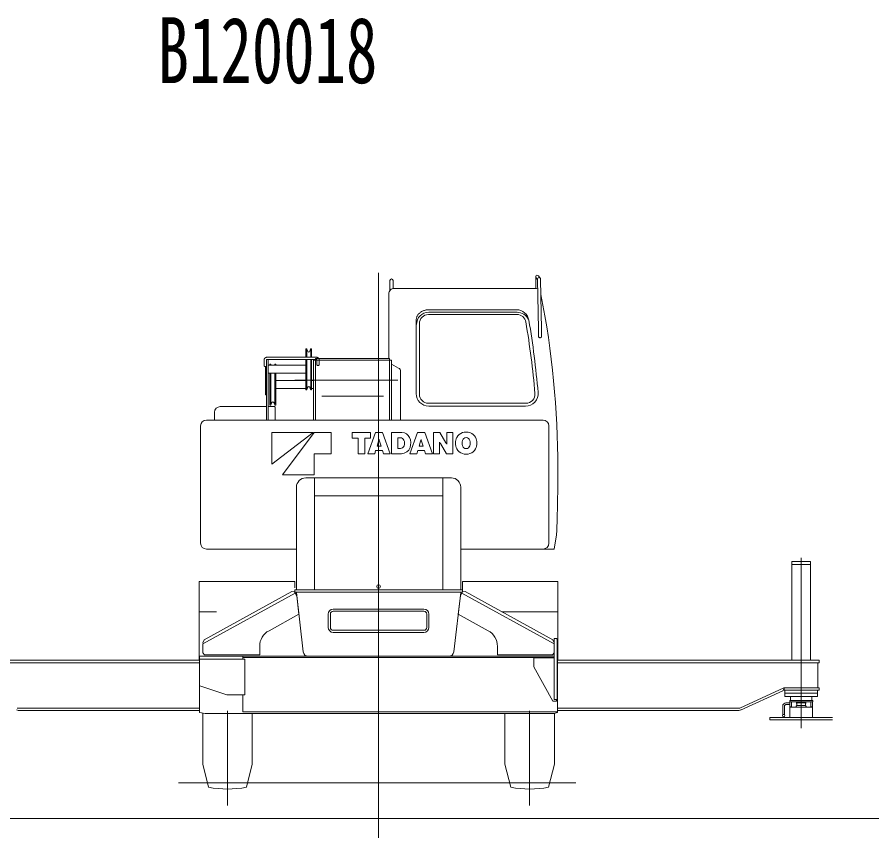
# Model space of a CAD drawing. Units: millimetres, scale not verified. Extents: x -25692 to 24490, y -16109 to 16085.
# Drawn here: x 3762 to 8552, y -15079 to -10515 of the extents above; entities that cross this region are included whole.
import ezdxf
from ezdxf.enums import TextEntityAlignment as Align

# ---------------------------------------------------------------- set-up
doc = ezdxf.new("R2010")
doc.units = ezdxf.units.MM
doc.header["$LTSCALE"] = 40
doc.header["$PDMODE"] = 32
doc.header["$PDSIZE"] = 20
doc.layers.add('0-0_0', color=7, linetype='Continuous', lineweight=18)
doc.styles.add('ＭＳ ゴシック', font='')
doc.styles.get('ＭＳ ゴシック').set_extended_font_data('MS Gothic')

msp = doc.modelspace()

# ---------------------------------------------------------------- linework, layer by layer
at = {"layer": '0-0_0', "color": 4}
for p, q in [((5770.93, -15078.56), (5770.93, -11937.06)), ((8068.33, -14091.36), (8068.33, -13542.36)), ((8068.33, -13542.36), (8173.33, -13542.36)), ((8120.83, -13522.36), (8120.83, -14469.56)), ((8173.33, -13542.36), (8173.33, -14091.36)), ((8068.33, -13559.36), (8173.33, -13559.36)), ((4793.93, -13999.66), (5307.73, -13717.56)), ((4802.03, -13976.96), (5289.43, -13709.36)), ((5289.43, -13709.36), (5303.83, -13710.56)), ((5316.13, -13732.96), (5303.83, -13710.56)), ((5316.13, -13732.96), (5328.03, -13835.46)), ((6225.63, -13732.96), (6213.73, -13835.46)), ((6225.63, -13732.96), (6237.93, -13710.56)), ((6747.93, -13999.66), (6234.13, -13717.56)), ((6252.33, -13709.36), (6237.93, -13710.56)), ((6739.73, -13976.96), (6252.33, -13709.36)), ((5161.73, -13926.76), (5328.03, -13835.46)), ((6380.03, -13926.76), (6213.73, -13835.46)), ((4802.03, -13976.96), (4794.63, -13994.76)), ((6739.83, -13976.96), (6747.13, -13994.76)), ((6747.93, -14310.36), (6747.93, -13970.36)), ((6747.93, -13970.36), (6760.93, -13970.36)), ((6763.93, -14310.36), (6763.93, -13973.36)), ((4793.93, -13999.66), (4793.93, -14050.46)), ((4794.63, -13994.76), (4796.53, -13998.26)), ((5109.83, -14060.46), (5109.83, -14014.36)), ((6431.93, -14060.46), (6431.93, -14014.36)), ((6747.13, -13994.76), (6745.23, -13998.26)), ((6747.93, -13999.66), (6747.93, -14050.46)), ((6747.93, -14069.36), (4775.93, -14069.36)), ((4803.93, -14060.46), (4793.93, -14050.46)), ((5109.83, -14060.46), (4803.93, -14060.46)), ((5015.93, -14069.36), (5015.93, -14084.36)), ((6747.93, -14076.36), (5015.93, -14076.36)), ((6431.93, -14060.46), (6737.93, -14060.46)), ((6634.93, -14128.36), (6634.93, -14078.36)), ((6747.93, -14078.36), (6634.93, -14078.36)), ((6737.93, -14060.46), (6747.93, -14050.46)), ((6763.93, -14069.36), (6765.93, -14069.36)), ((6765.93, -14076.36), (6763.93, -14076.36)), ((6765.93, -14382.36), (6765.93, -14069.36)), ((4775.93, -14105.36), (3320.93, -14105.36)), ((5027.93, -14084.36), (4777.93, -14084.36)), ((5027.93, -14084.36), (5027.93, -14284.36)), ((6765.93, -14091.36), (8220.83, -14091.36)), ((6765.93, -14105.36), (8220.83, -14105.36)), ((8173.33, -14091.36), (8220.83, -14091.36)), ((8173.33, -14105.36), (8220.83, -14105.36)), ((8212.83, -14105.36), (8212.83, -14244.36)), ((8220.83, -14091.36), (8220.83, -14105.36)), ((7780.03, -14356.96), (8024.63, -14244.96)), ((7784.23, -14368.26), (8018.73, -14260.86)), ((8018.73, -14260.86), (8025.83, -14247.66)), ((8024.63, -14244.96), (8025.83, -14247.66)), ((8025.83, -14244.36), (8220.83, -14244.36)), ((8025.83, -14244.36), (8025.83, -14258.36)), ((8025.83, -14258.36), (8220.83, -14258.36)), ((8030.83, -14258.36), (8210.83, -14258.36)), ((8030.83, -14258.36), (8030.83, -14292.36)), ((8030.83, -14274.36), (8210.83, -14274.36)), ((8210.83, -14258.36), (8210.83, -14292.36)), ((8220.83, -14244.36), (8220.83, -14258.36)), ((5015.93, -14284.36), (5015.93, -14377.36)), ((6763.93, -14310.36), (6747.93, -14310.36)), ((6759.93, -14318.36), (6759.93, -14310.36)), ((8030.83, -14292.36), (8210.83, -14292.36)), ((8057.33, -14322.36), (8057.33, -14350.36)), ((8060.83, -14314.36), (8060.83, -14292.36)), ((8066.33, -14322.36), (8066.33, -14348.86)), ((8094.63, -14322.36), (8094.63, -14330.26)), ((8147.13, -14322.36), (8147.13, -14330.26)), ((8175.33, -14322.36), (8175.33, -14348.86)), ((8180.83, -14292.36), (8180.83, -14314.36)), ((8184.33, -14322.36), (8184.33, -14350.36)), ((4775.93, -14370.36), (3767.53, -14370.36)), ((4775.93, -14358.36), (3768.43, -14358.36)), ((6765.93, -14358.36), (7773.33, -14358.36)), ((6765.93, -14370.36), (7774.23, -14370.36)), ((8018.33, -14346.86), (8018.33, -14392.86)), ((8027.33, -14346.86), (8027.33, -14392.86)), ((8057.33, -14328.86), (8036.33, -14328.86)), ((8057.33, -14337.86), (8036.33, -14337.86)), ((8064.83, -14350.36), (8057.33, -14350.36)), ((8066.33, -14348.96), (8064.83, -14350.46)), ((8094.63, -14328.36), (8147.13, -14328.36)), ((8096.83, -14342.06), (8096.83, -14335.36)), ((8096.83, -14342.96), (8144.83, -14342.96)), ((8144.83, -14335.36), (8144.83, -14342.06)), ((8176.83, -14350.46), (8175.33, -14348.86)), ((8184.33, -14350.36), (8176.83, -14350.36)), ((8183.33, -14351.86), (8183.33, -14409.86)), ((4805.93, -14387.36), (6745.93, -14387.36)), ((5015.93, -14377.36), (6765.93, -14377.36)), ((6765.93, -14382.36), (6745.93, -14387.36)), ((7945.83, -14409.86), (8295.83, -14409.86)), ((7945.83, -14421.86), (7945.83, -14409.86)), ((8027.33, -14392.86), (8018.33, -14392.86)), ((7945.83, -14421.86), (8295.83, -14421.86))]:
    msp.add_line(p, q, dxfattribs=at)
at = {"layer": '0-0_0'}
for p, q in [((6644.53, -11958.56), (6644.53, -12022.96)), ((6646.53, -11963.96), (6654.93, -11974.46)), ((6660.43, -12252.06), (6654.83, -11971.46)), ((6660.03, -11953.16), (6670.23, -11965.96)), ((6677.73, -12251.66), (6672.13, -11971.26)), ((5834.23, -11978.96), (5834.23, -12034.46)), ((5851.53, -11978.96), (5851.53, -12022.96)), ((5857.53, -12022.96), (6644.53, -12022.96)), ((5827.93, -12413.86), (5827.93, -12052.86)), ((6049.93, -12141.86), (6537.63, -12141.86)), ((6049.93, -12155.86), (6541.63, -12155.86)), ((5979.93, -12200.26), (5979.93, -12607.86)), ((6047.93, -12168.36), (6540.73, -12168.36)), ((5997.93, -12218.26), (5997.93, -12611.86)), ((6660.33, -12251.86), (6660.33, -12290.16)), ((6677.63, -12251.86), (6677.63, -12290.16)), ((5366.93, -12358.86), (5366.93, -12404.66)), ((5369.73, -12358.86), (5366.93, -12358.86)), ((5396.13, -12358.86), (5398.93, -12358.86)), ((5398.93, -12358.86), (5398.93, -12404.66)), ((5157.83, -12404.66), (5417.93, -12404.66)), ((5371.83, -12363.36), (5371.83, -12404.66)), ((5376.73, -12372.66), (5372.53, -12360.86)), ((5389.03, -12372.66), (5393.23, -12360.86)), ((5394.03, -12363.36), (5394.03, -12404.66)), ((5134.93, -12419.46), (5134.93, -12452.36)), ((5147.93, -12419.36), (5147.93, -12755.56)), ((5156.93, -12417.66), (5156.93, -12755.56)), ((5156.93, -12450.36), (5366.93, -12450.36)), ((5157.93, -12417.66), (5417.93, -12417.66)), ((5169.73, -12443.86), (5166.93, -12443.86)), ((5166.93, -12443.86), (5166.93, -12450.36)), ((5174.13, -12450.46), (5172.53, -12445.86)), ((5191.63, -12450.36), (5193.23, -12445.86)), ((5196.13, -12443.86), (5198.93, -12443.86)), ((5198.93, -12443.86), (5198.93, -12450.36)), ((5366.93, -12417.66), (5366.93, -12586.86)), ((5371.83, -12417.66), (5371.83, -12582.76)), ((5394.03, -12417.66), (5394.03, -12582.76)), ((5398.93, -12586.86), (5398.93, -12417.66)), ((5408.93, -12422.86), (5408.93, -12755.56)), ((5420.93, -12422.86), (5408.93, -12422.86)), ((5830.93, -12413.86), (5420.93, -12413.86)), ((5420.93, -12413.86), (5420.93, -12755.56)), ((5842.93, -12422.86), (5420.93, -12422.86)), ((5427.93, -12419.36), (5427.93, -12446.56)), ((5440.93, -12419.36), (5440.93, -12446.56)), ((5830.93, -12413.86), (5830.93, -12755.56)), ((5842.93, -12422.86), (5842.93, -12755.56)), ((5842.93, -12444.76), (5882.43, -12466.16)), ((5141.93, -12458.06), (5141.93, -12530.26)), ((5156.93, -12495.36), (5366.93, -12495.36)), ((5166.93, -12495.36), (5166.93, -12671.86)), ((5171.83, -12495.36), (5171.83, -12664.46)), ((5194.03, -12495.36), (5194.03, -12664.46)), ((5198.93, -12495.36), (5198.93, -12671.86)), ((5892.93, -12755.56), (5892.93, -12483.76)), ((5141.93, -12530.26), (5141.93, -12615.26)), ((5198.93, -12535.36), (5366.93, -12535.36)), ((5877.33, -12532.86), (5304.93, -12532.86)), ((5398.93, -12535.36), (5408.93, -12535.36)), ((5198.93, -12580.36), (5366.93, -12580.36)), ((5369.73, -12586.86), (5366.93, -12586.86)), ((5376.83, -12573.16), (5372.53, -12584.96)), ((5389.03, -12573.16), (5393.23, -12584.96)), ((5396.13, -12586.86), (5398.93, -12586.86)), ((5398.93, -12580.36), (5408.93, -12580.36)), ((5141.93, -12615.26), (5147.93, -12615.26)), ((5798.73, -12622.86), (5454.63, -12622.86)), ((5147.93, -12680.26), (4890.53, -12680.26)), ((5192.33, -12680.26), (5156.93, -12680.26)), ((5169.73, -12671.86), (5166.93, -12671.86)), ((5176.83, -12658.16), (5172.53, -12669.96)), ((5189.03, -12658.16), (5193.23, -12669.96)), ((5195.93, -12683.86), (5195.93, -12755.26)), ((5196.13, -12671.86), (5198.93, -12671.86)), ((6047.93, -12661.86), (6590.43, -12661.86)), ((6049.93, -12677.86), (6588.13, -12677.86)), ((4858.93, -12711.86), (4858.93, -12755.26)), ((4781.13, -12787.86), (4781.13, -13440.86)), ((6685.43, -12755.56), (4813.43, -12755.56)), ((6717.73, -12787.86), (6717.73, -13440.86)), ((5177.2, -12824.88), (5406.52, -12824.88)), ((5236, -13060.08), (5412.4, -12824.88)), ((5412.4, -12824.88), (5506.48, -12824.88)), ((5506.48, -12824.88), (5506.48, -12942.48)), ((5624.08, -12824.88), (5726.9, -12824.88)), ((5753.51, -12824.88), (5710.95, -12942.48)), ((5726.9, -12824.88), (5726.9, -12856.8)), ((5753.51, -12824.88), (5793.69, -12824.88)), ((5793.69, -12824.88), (5836.25, -12942.48)), ((5842.46, -12824.88), (5901.21, -12824.88)), ((5842.46, -12824.88), (5842.46, -12942.48)), ((5944.69, -12942.48), (5987.24, -12824.88)), ((5987.24, -12824.88), (6027.41, -12824.88)), ((6027.41, -12824.88), (6069.98, -12942.48)), ((6076.17, -12824.88), (6111.06, -12824.88)), ((6076.17, -12824.88), (6076.17, -12942.48)), ((6111.06, -12824.88), (6145.7, -12881.25)), ((6150.64, -12824.88), (6150.64, -12881.03)), ((6150.64, -12824.88), (6184.34, -12824.88)), ((6184.34, -12824.88), (6184.34, -12942.48)), ((5656.89, -12856.8), (5656.89, -12942.48)), ((5694.12, -12856.8), (5726.9, -12856.8)), ((5694.12, -12856.8), (5694.12, -12942.48)), ((5771.1, -12872.02), (5762.29, -12900.53)), ((5773.2, -12862.7), (5774.02, -12862.7)), ((5776.1, -12872.02), (5784.87, -12900.53)), ((5877.31, -12853.84), (5892.64, -12853.84)), ((6004.83, -12872.02), (5996.05, -12900.53)), ((6006.93, -12862.7), (6007.72, -12862.7)), ((6009.84, -12872.02), (6018.63, -12900.53)), ((6109.33, -12877.48), (6110, -12877.48)), ((6109.88, -12886.34), (6109.88, -12942.48)), ((6114.82, -12886.13), (6149.47, -12942.48)), ((5754.65, -12925.35), (5749.36, -12942.48)), ((5754.65, -12925.35), (5792.55, -12925.35)), ((5762.29, -12900.53), (5784.87, -12900.53)), ((5792.55, -12925.35), (5797.81, -12942.48)), ((5988.37, -12925.35), (5983.11, -12942.48)), ((5988.37, -12925.35), (6026.29, -12925.35)), ((5996.05, -12900.53), (6018.63, -12900.53)), ((6026.29, -12925.35), (6031.56, -12942.48)), ((6150.52, -12889.9), (6151.18, -12889.9)), ((5412.4, -12942.48), (5412.4, -13060.08)), ((5412.4, -12942.48), (5506.48, -12942.48)), ((5656.89, -12942.48), (5694.12, -12942.48)), ((5710.95, -12942.48), (5749.36, -12942.48)), ((5797.81, -12942.48), (5836.25, -12942.48)), ((5842.46, -12942.48), (5898.39, -12942.48)), ((5944.69, -12942.48), (5983.11, -12942.48)), ((6031.56, -12942.48), (6069.98, -12942.48)), ((6076.17, -12942.48), (6109.88, -12942.48)), ((6149.47, -12942.48), (6184.34, -12942.48)), ((5236, -13060.08), (5412.4, -13060.08)), ((5365.83, -13077.16), (6175.93, -13077.16)), ((5414.33, -13077.16), (5414.33, -13700.36)), ((6127.53, -13077.16), (6127.53, -13700.36)), ((5314.33, -13128.76), (5314.33, -13700.36)), ((6227.53, -13128.76), (6227.53, -13700.36)), ((5414.33, -13177.16), (6127.53, -13177.16)), ((6747.83, -13473.16), (6761.03, -13392.96)), ((5314.33, -13473.16), (4813.43, -13473.16)), ((6227.53, -13473.16), (6747.83, -13473.16)), ((4773.93, -13653.36), (5304.93, -13653.36)), ((4773.93, -14092.36), (4773.93, -13653.36)), ((5304.93, -13687.66), (5304.93, -13653.36)), ((5304.93, -13700.36), (5304.93, -13712.36)), ((6236.93, -13700.36), (5304.93, -13700.36)), ((6767.93, -13653.36), (6236.93, -13653.36)), ((6236.93, -13703.46), (6236.93, -13653.36)), ((6236.93, -13700.36), (6236.93, -13712.36)), ((6767.93, -14092.36), (6767.93, -13653.36)), ((6236.93, -13712.36), (5304.93, -13712.36)), ((5313.93, -13713.76), (5325.93, -13712.36)), ((5352.33, -14044.66), (5313.93, -13713.76)), ((6189.43, -14044.66), (6227.83, -13713.76)), ((6215.93, -13712.36), (6227.83, -13713.76)), ((4773.93, -13821.86), (4869.73, -13821.86)), ((5490.93, -13834.36), (5490.93, -13908.36)), ((5502.93, -13834.36), (5502.93, -13908.36)), ((5518.93, -13806.36), (6022.93, -13806.36)), ((5518.93, -13818.36), (6022.93, -13818.36)), ((6038.93, -13834.36), (6038.93, -13908.36)), ((6050.93, -13834.36), (6050.93, -13908.36)), ((6767.93, -13821.86), (6457.23, -13821.86)), ((5518.93, -13924.36), (6022.93, -13924.36)), ((5518.93, -13936.36), (6022.93, -13936.36)), ((5338.63, -14069.36), (6203.13, -14069.36)), ((5380.13, -14069.36), (6174.93, -14069.36)), ((4792.93, -14668.56), (4792.93, -14387.36)), ((4930.93, -14372.46), (4930.93, -14898.46)), ((5068.93, -14387.36), (5068.93, -14668.76)), ((6472.93, -14387.36), (6472.93, -14668.76)), ((6610.93, -14372.46), (6610.93, -14898.46)), ((6748.93, -14668.56), (6748.93, -14387.36)), ((4792.93, -14668.66), (4826.03, -14797.86)), ((5035.83, -14797.86), (5068.93, -14668.66)), ((6505.93, -14797.86), (6472.83, -14668.66)), ((6748.83, -14668.66), (6715.73, -14797.86)), ((4659.13, -14772.36), (6868.13, -14772.36)), ((2984.27, -14971.86), (8552.25, -14971.86))]:
    msp.add_line(p, q, dxfattribs=at)
for points in [[(6049.93, -12141.86), (6046.43, -12141.96), (6042.93, -12142.16), (6039.53, -12142.56), (6036.03, -12143.06), (6032.63, -12143.66), (6029.23, -12144.46), (6025.83, -12145.46), (6022.53, -12146.56), (6019.33, -12147.76), (6016.13, -12149.16), (6012.93, -12150.66), (6009.93, -12152.36), (6006.93, -12154.16), (6004.03, -12156.16), (6001.33, -12158.26), (5998.63, -12160.46), (5996.13, -12162.86), (5993.73, -12165.46), (5991.53, -12168.06), (5989.43, -12170.86), (5987.53, -12173.86), (5985.83, -12176.86), (5984.23, -12179.96), (5982.93, -12183.26), (5981.93, -12186.56), (5981.03, -12189.86), (5980.43, -12193.36), (5980.03, -12196.76), (5979.93, -12200.26)], [(6660.33, -12290.16), (6660.43, -12291.06), (6660.63, -12291.86), (6660.93, -12292.66), (6661.33, -12293.46), (6661.73, -12294.16), (6662.33, -12294.86), (6662.93, -12295.46), (6663.63, -12295.96), (6664.43, -12296.36), (6665.23, -12296.76), (6666.03, -12297.06), (6666.83, -12297.26), (6667.73, -12297.46), (6668.63, -12297.56), (6669.43, -12297.56), (6670.33, -12297.46), (6671.13, -12297.36), (6672.03, -12297.06), (6672.83, -12296.76), (6673.63, -12296.46), (6674.33, -12295.96), (6675.03, -12295.46), (6675.73, -12294.86), (6676.23, -12294.16), (6676.73, -12293.46), (6677.13, -12292.66), (6677.43, -12291.86), (6677.63, -12291.06), (6677.63, -12290.16)], [(5157.93, -12404.66), (5156.83, -12404.76), (5155.83, -12404.76), (5154.83, -12404.86), (5153.73, -12404.96), (5152.73, -12405.06), (5151.73, -12405.26), (5150.73, -12405.46), (5149.73, -12405.66), (5148.73, -12405.96), (5147.73, -12406.26), (5146.73, -12406.56), (5145.73, -12406.96), (5144.83, -12407.36), (5143.83, -12407.76), (5142.93, -12408.26), (5142.03, -12408.76), (5141.23, -12409.26), (5140.33, -12409.86), (5139.53, -12410.56), (5138.73, -12411.26), (5138.03, -12411.96), (5137.33, -12412.76), (5136.73, -12413.56), (5136.23, -12414.46), (5135.73, -12415.36), (5135.43, -12416.36), (5135.13, -12417.36), (5134.93, -12418.36), (5134.93, -12419.36)], [(5440.93, -12419.36), (5440.83, -12418.36), (5440.63, -12417.36), (5440.43, -12416.36), (5440.03, -12415.36), (5439.53, -12414.46), (5439.03, -12413.56), (5438.43, -12412.76), (5437.73, -12411.96), (5437.03, -12411.26), (5436.23, -12410.56), (5435.43, -12409.86), (5434.63, -12409.26), (5433.73, -12408.76), (5432.83, -12408.26), (5431.93, -12407.76), (5430.93, -12407.36), (5430.03, -12406.96), (5429.03, -12406.56), (5428.03, -12406.26), (5427.13, -12405.96), (5426.13, -12405.66), (5425.03, -12405.46), (5424.03, -12405.26), (5423.03, -12405.06), (5422.03, -12404.96), (5421.03, -12404.86), (5419.93, -12404.76), (5418.93, -12404.76), (5417.93, -12404.66)], [(5134.93, -12452.36), (5134.93, -12453.06), (5135.03, -12453.76), (5135.23, -12454.36), (5135.53, -12454.96), (5135.93, -12455.46), (5136.33, -12455.96), (5136.83, -12456.46), (5137.33, -12456.86), (5137.93, -12457.16), (5138.53, -12457.46), (5139.13, -12457.66), (5139.73, -12457.86), (5140.43, -12457.96), (5141.03, -12458.06), (5141.73, -12458.06), (5142.33, -12457.96), (5143.03, -12457.86), (5143.63, -12457.66), (5144.23, -12457.46), (5144.83, -12457.16), (5145.43, -12456.86), (5145.93, -12456.46), (5146.43, -12455.96), (5146.83, -12455.46), (5147.23, -12454.96), (5147.53, -12454.36), (5147.73, -12453.76), (5147.83, -12453.06), (5147.93, -12452.36)], [(5157.93, -12417.66), (5157.53, -12417.76), (5157.13, -12417.76), (5156.83, -12417.76), (5156.43, -12417.76), (5156.13, -12417.76), (5155.73, -12417.76), (5155.43, -12417.76), (5155.03, -12417.76), (5154.63, -12417.76), (5154.33, -12417.86), (5153.93, -12417.86), (5153.63, -12417.86), (5153.23, -12417.86), (5152.93, -12417.96), (5152.53, -12417.96), (5152.13, -12418.06), (5151.83, -12418.06), (5151.43, -12418.06), (5151.13, -12418.16), (5150.73, -12418.26), (5150.43, -12418.26), (5150.03, -12418.36), (5149.73, -12418.46), (5149.33, -12418.56), (5149.03, -12418.66), (5148.63, -12418.76), (5148.33, -12418.86), (5148.03, -12419.06), (5147.93, -12419.36)], [(5427.93, -12419.36), (5427.73, -12419.06), (5427.43, -12418.86), (5427.13, -12418.76), (5426.73, -12418.66), (5426.43, -12418.56), (5426.13, -12418.46), (5425.73, -12418.36), (5425.43, -12418.26), (5425.03, -12418.26), (5424.63, -12418.16), (5424.33, -12418.06), (5423.93, -12418.06), (5423.63, -12418.06), (5423.23, -12417.96), (5422.93, -12417.96), (5422.53, -12417.86), (5422.23, -12417.86), (5421.83, -12417.86), (5421.43, -12417.86), (5421.13, -12417.76), (5420.73, -12417.76), (5420.43, -12417.76), (5420.03, -12417.76), (5419.73, -12417.76), (5419.33, -12417.76), (5418.93, -12417.76), (5418.63, -12417.76), (5418.23, -12417.76), (5417.93, -12417.66)], [(5427.93, -12446.56), (5427.93, -12447.16), (5428.03, -12447.86), (5428.23, -12448.46), (5428.53, -12449.06), (5428.93, -12449.56), (5429.33, -12450.16), (5429.83, -12450.56), (5430.33, -12450.96), (5430.93, -12451.36), (5431.53, -12451.56), (5432.13, -12451.86), (5432.73, -12452.06), (5433.43, -12452.16), (5434.03, -12452.16), (5434.73, -12452.16), (5435.33, -12452.16), (5436.03, -12452.06), (5436.63, -12451.86), (5437.23, -12451.56), (5437.83, -12451.36), (5438.43, -12450.96), (5438.93, -12450.56), (5439.43, -12450.16), (5439.83, -12449.56), (5440.23, -12449.06), (5440.53, -12448.46), (5440.73, -12447.86), (5440.83, -12447.16), (5440.93, -12446.56)], [(5177.2, -12824.88), (5177.2, -13001.28), (5406.52, -12824.88)], [(5624.08, -12824.88), (5624.08, -12856.8), (5656.89, -12856.8)], [(5877.31, -12853.84), (5877.31, -12912.95), (5892.48, -12912.95)]]:
    msp.add_lwpolyline(points, dxfattribs=at)
at = {"layer": '0-0_0', "color": 4}
for points in [[(4775.93, -14069.36), (4775.93, -14381.36), (4805.93, -14387.36)], [(4775.93, -14091.36), (3320.93, -14091.36), (3320.93, -14105.36)], [(6759.93, -14318.36), (6739.93, -14318.36), (6634.93, -14128.36)], [(5027.93, -14284.36), (4927.93, -14284.36), (4777.93, -14234.36)], [(8184.83, -14314.36), (8184.83, -14322.36), (8056.83, -14322.36)], [(8184.83, -14314.36), (8056.83, -14314.36), (8056.83, -14322.36)], [(8058.33, -14409.86), (8058.33, -14351.86), (8183.33, -14351.86)]]:
    msp.add_lwpolyline(points, dxfattribs=at)
msp.add_circle((8022.83, -14399.36), 6.5, dxfattribs=at)
at = {"layer": '0-0_0'}
for centre, radius, start, end in [((5842.93, -11978.96), 8.65, 0, 180), ((6653.23, -11958.56), 8.65, 38.6476, 220.099), ((6663.43, -11971.36), 8.65, 0, 182.006), ((5857.93, -12052.96), 30, 89.9997, 180), ((6642.53, -12052.96), 30, 63.5132, 90), ((1757.93, -13022.96), 5009.98, 0, 11.1216), ((6049.93, -12223.86), 68, 90, 180), ((6537.63, -12211.86), 70, 9.63043, 90), ((6541.63, -12223.86), 68, 24.8482, 89.9997), ((6047.93, -12218.36), 50, 90, 180), ((6540.73, -12218.36), 50, 9.54841, 89.9989), ((1757.93, -13022.96), 4899.98, 4.8588, 9.5508), ((1757.93, -13022.96), 4917.98, 4.90902, 9.63043), ((5369.73, -12361.86), 3, 20, 90), ((5396.13, -12361.86), 3, 90, 160), ((5382.93, -12370.36), 6.5, 200, 340), ((5169.73, -12446.86), 3, 20, 90), ((5196.13, -12446.86), 3, 90, 160), ((5872.93, -12483.76), 20, 0, 61.5772), ((5369.73, -12583.86), 3, 270, 340), ((5382.93, -12575.36), 6.5, 20, 160), ((5396.13, -12583.86), 3, 200, 270), ((6049.93, -12607.86), 70, 180, 270), ((6047.93, -12611.86), 50, 180, 270), ((6588.13, -12607.86), 70, 270.0002, 4.91105), ((6590.43, -12611.86), 50, 270.0007, 4.86155), ((4890.53, -12711.86), 31.6, 90, 180), ((5169.73, -12668.86), 3, 270, 340), ((5182.93, -12660.36), 6.5, 20, 160), ((5192.33, -12683.86), 3.6, 360, 90), ((5196.13, -12668.86), 3, 200, 270), ((4813.43, -12787.86), 32.3, 90, 180), ((6685.43, -12787.86), 32.3, 0.00004, 90), ((5901.21, -12870.98), 46.1, 23.9328, 90), ((6252.6, -12875.08), 52.01, 107.346, 153.043), ((6258.21, -12893.14), 70.92, 72.7367, 107.323), ((6263.82, -12875.08), 52.01, 27.0618, 72.7366), ((5712.13, -12853.84), 61.7, 342.867, 351.73902), ((5835.05, -12853.84), 61.7, 188.261, 197.133), ((5892.64, -12874.54), 20.68, 22.2133, 90), ((5870.22, -12883.68), 44.92, 340.276, 22.213), ((5872.58, -12883.68), 77.42, 341.626, 23.9327), ((5945.87, -12853.84), 61.7, 342.867, 351.73902), ((6068.79, -12853.84), 61.7, 188.261, 197.133), ((6034.22, -12886.34), 75.65, 0, 6.7299), ((6214.46, -12824.88), 116.97, 206.723, 211.578), ((6046.04, -12942.48), 116.97, 26.7228, 31.5781), ((6226.31, -12881.03), 75.65, 180, 186.73), ((6269.43, -12883.68), 70.92, 152.861, 207.131), ((6295.73, -12883.68), 59.69, 165.132, 194.869), ((6258.21, -12873.85), 20.89, 14.6894, 164.799), ((6220.68, -12883.68), 59.69, 345.311, 14.6886), ((6246.97, -12883.68), 70.92, 332.938, 27.062), ((5892.48, -12891.66), 21.28, 270, 340.276), ((5898.39, -12892.25), 50.23, 270, 341.626), ((6252.6, -12892.3), 52.01, 206.967, 252.685), ((6258.21, -12893.51), 20.89, 195.203, 345.311), ((6263.82, -12892.3), 52.01, 287.263, 332.938), ((6258.21, -12874.24), 70.92, 252.699, 287.263), ((-3232.07, -13022.96), 9999.98, 357.87954, 0), ((5365.93, -13128.76), 51.6, 90, 180), ((6175.93, -13128.76), 51.6, 360, 90), ((4813.43, -13440.86), 32.3, 180, 270), ((6685.43, -13440.86), 32.3, 270, 0), ((5518.93, -13834.36), 28, 90, 180), ((5518.93, -13834.36), 28, 90, 180), ((5518.93, -13834.36), 16, 90, 180), ((5518.93, -13834.36), 16, 90, 180), ((6022.93, -13834.36), 28, 0, 90), ((6022.93, -13834.36), 28, 0, 90), ((6022.93, -13834.36), 16, 0, 90), ((6022.93, -13834.36), 16, 0, 90), ((5518.93, -13908.36), 28, 180, 270), ((5518.93, -13908.36), 28, 180, 270), ((5518.93, -13908.36), 16, 180, 270), ((5518.93, -13908.36), 16, 180, 270), ((6022.93, -13908.36), 28, 270, 0), ((6022.93, -13908.36), 16, 270, 0), ((6022.93, -13908.36), 28, 270, 0), ((6022.93, -13908.36), 16, 270, 0), ((5380.13, -14041.36), 28, 186.613, 270), ((6161.63, -14041.36), 28, 270, 353.38652), ((4930.93, -14227.36), 580, 259.578, 280.4224), ((6610.93, -14227.36), 580, 259.578, 280.4223)]:
    msp.add_arc(centre, radius, start, end, dxfattribs=at)
at = {"layer": '0-0_0', "color": 4}
for centre, radius, start, end in [((5209.83, -14014.36), 100, 118.769, 180), ((6331.93, -14014.36), 100, 0, 61.2309), ((6760.93, -13973.36), 3, 0, 90), ((3768.43, -14342.36), 28, 245.4, 270), ((3768.43, -14342.36), 16, 245.4, 270), ((7773.33, -14342.36), 16, 270, 294.5998), ((7773.33, -14342.36), 28, 270, 294.5998), ((8036.33, -14346.86), 18, 89.9999, 180), ((8036.33, -14346.86), 9, 89.9999, 180), ((8120.83, -14364.86), 32.5, 139.126, 156.422), ((8089.83, -14335.36), 7, 359.99993, 47.3895), ((8094.33, -14342.06), 2.5, 318.0523, 359.2008), ((8151.83, -14335.36), 7, 132.594, 180), ((8147.33, -14342.06), 2.5, 180, 220.94), ((8120.83, -14364.86), 32.5, 23.5783, 40.7959)]:
    msp.add_arc(centre, radius, start, end, dxfattribs=at)
at = {"layer": '0-0_0', "color": 1}
msp.add_point((5770.93, -13681.36), dxfattribs=at)

# ---------------------------------------------------------------- texts
at = {"layer": '0-0_0', "style": 'ＭＳ ゴシック', "width": 0.7}
msp.add_text('B120018', height=366.6, dxfattribs=at).set_placement((4542.47, -10991.51), align=Align.BOTTOM_LEFT)

doc.saveas('drawing.dxf')
